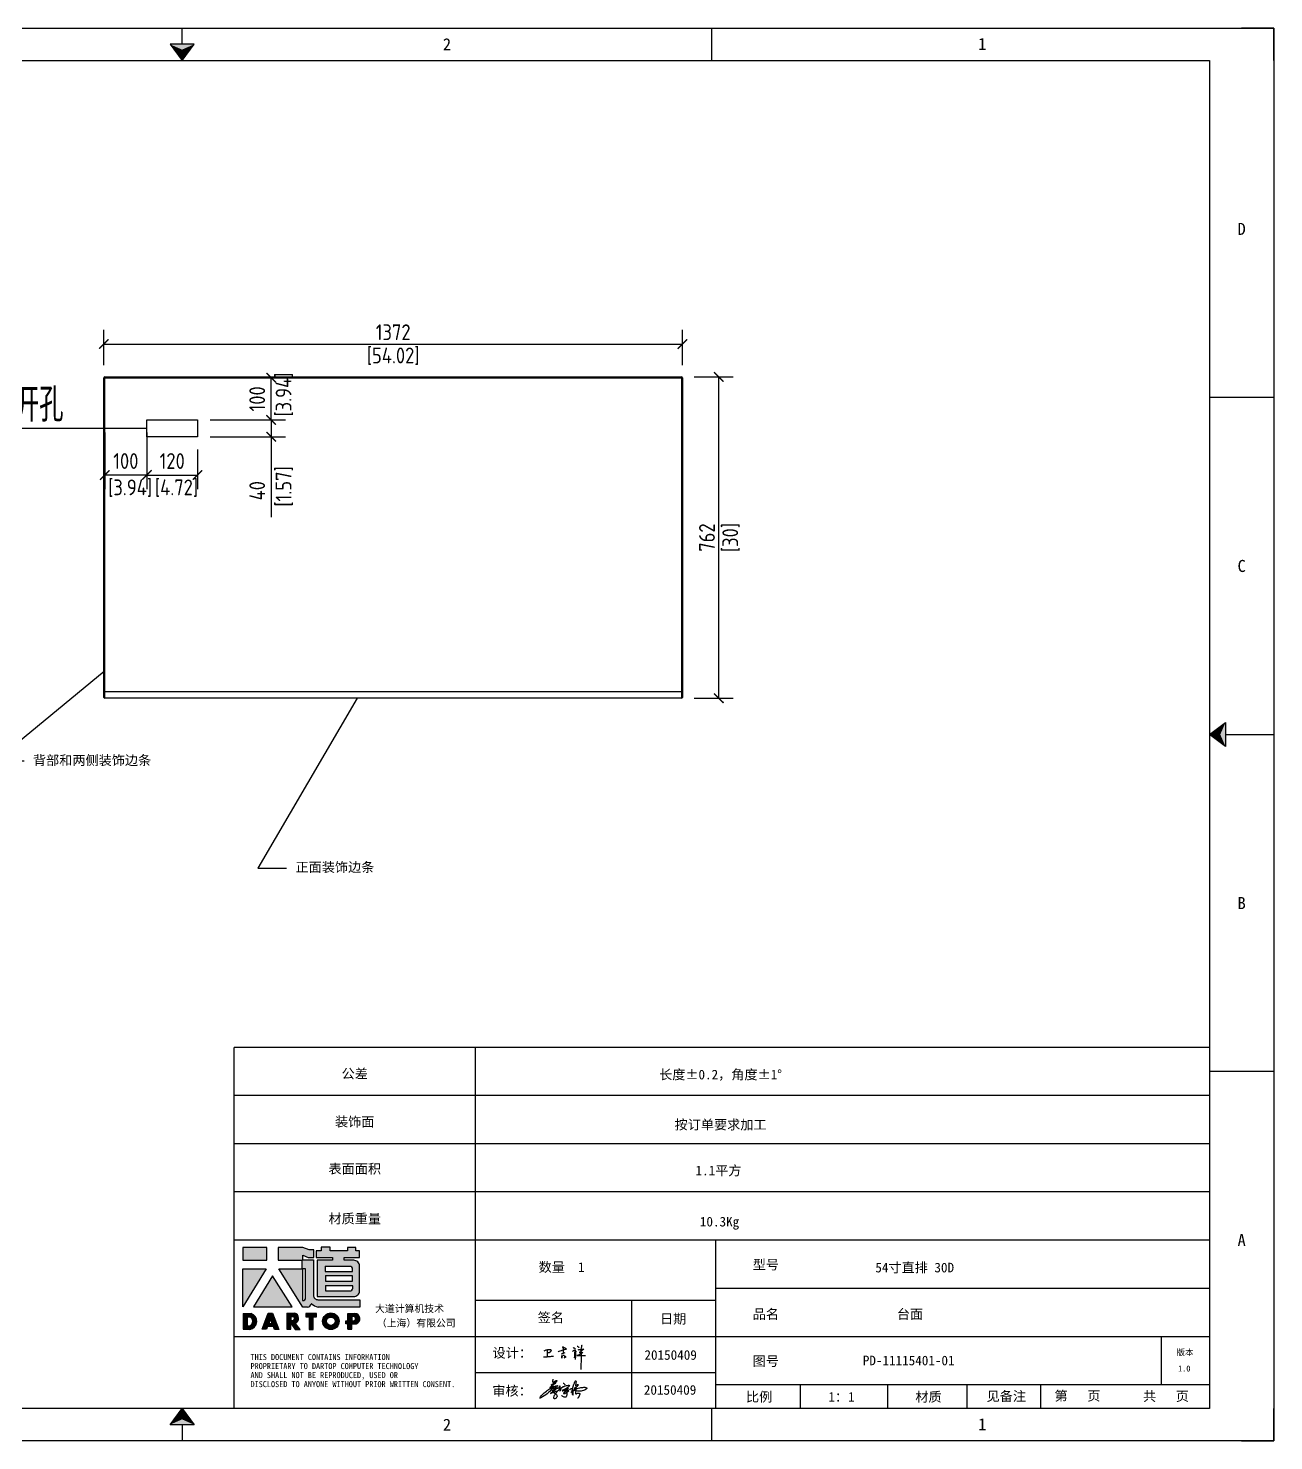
# Model space of a CAD drawing. Header units: inches. Extents: x 777 to 31414, y -57949 to 2393.
# Drawn here: x 26452 to 29406, y -29465 to -26115 of the extents above; entities that cross this region are included whole.
import ezdxf
from ezdxf import colors
from ezdxf.entities.mleader import LeaderData, LeaderLine
from ezdxf.enums import TextEntityAlignment as Align
from ezdxf.math import Vec2, Vec3

# ---------------------------------------------------------------- set-up
doc = ezdxf.new("R2010")
doc.units = ezdxf.units.IN
doc.header["$LTSCALE"] = 0.605
doc.header["$MEASUREMENT"] = 0
doc.header["$PDMODE"] = 3
doc.header["$PDSIZE"] = 0.25
doc.linetypes.add('DOT', pattern=[0.2, 0.1, -0.1])
doc.layers.get('0').update_dxf_attribs({"linetype": 'CONTINUOUS'})
doc.layers.get('Defpoints').update_dxf_attribs({"linetype": 'CONTINUOUS'})
doc.layers.add('dim', color=2, linetype='CONTINUOUS', lineweight=9)
for name, color, linetype in [('print', 30, 'CONTINUOUS'), ('TITLEBLOCK', 7, 'CONTINUOUS'), ('WORKSURFACE', 7, 'CONTINUOUS')]:
    doc.layers.add(name, color=color, linetype=linetype)
doc.styles.add('Dartop', font='')
doc.styles.add('Dartop Text Style', font='gbenor.shx', dxfattribs={"bigfont": 'gbcbig.shx'})
doc.styles.add('hzHT', font='simhei.ttf')
doc.styles.get("Standard").update_dxf_attribs({"font": 'txt', "width": 0.7})
doc.styles.get('Dartop').set_extended_font_data('FangSong_GB2312')
doc.dimstyles.new('Dartop DIM Style', dxfattribs={"dimscale": 15, "dimtxt": 2.5, "dimasz": 1.5, "dimexe": 2.25, "dimexo": 2, "dimtad": 1, "dimdec": 0, "dimdsep": 46, "dimtxsty": 'Dartop Text Style', "dimblk": 'ARCHTICK', "dimcen": 0.09, "dimadec": 1, "dimazin": 0, "dimtfac": 1, "dimtdec": 0, "dimtofl": 0, "dimtmove": 0, "dimatfit": 3, "dimfxl": 0, "dimtolj": 1, "dimtzin": 0, "dimarcsym": 0})
doc.dimstyles.get("Standard").update_dxf_attribs({"dimtxt": 0.1, "dimasz": 0.125, "dimexe": 0.18, "dimexo": 0.0625, "dimgap": 0.09, "dimtad": 0, "dimtih": 1, "dimtoh": 1, "dimdec": 3, "dimzin": 4, "dimdsep": 46, "dimtxsty": 'Standard', "dimblk": '_FILLED', "dimblk1": '_FILLED', "dimblk2": '_FILLED', "dimcen": 0.09, "dimadec": 0, "dimazin": 0, "dimtol": 1, "dimtp": 0.008, "dimtm": 0.008, "dimtfac": 1, "dimtdec": 3, "dimtofl": 0, "dimtmove": 0, "dimatfit": 3, "dimldrblk": '_FILLED', "dimfxl": 0, "dimtolj": 1, "dimtzin": 4, "dimarcsym": 0})

# ---------------------------------------------------------------- blocks, each defined once
blk = doc.blocks.new('*U140')
at = {"color": 254, "linetype": 'Continuous', "extrusion": (0, 0, -1)}
for points in [[(-17, 0.333), (-16.812, 0.25), (-17, 0.5)], [(-17, 0.333), (-17, 0.5), (-17.188, 0.25)], [(-17, 0.333), (-17.188, 0.25), (-16.812, 0.25)]]:
    blk.add_solid(points, dxfattribs=at)
blk = doc.blocks.new('*U139')
at = {"color": 254, "linetype": 'Continuous', "extrusion": (0, 0, -1)}
for points in [[(-33.167, 11), (-33, 11), (-33.25, 11.188)], [(-33.167, 11), (-33.25, 11.188), (-33.25, 10.812)], [(-33.167, 11), (-33.25, 10.812), (-33, 11)]]:
    blk.add_solid(points, dxfattribs=at)
blk = doc.blocks.new('*U141')
at = {"color": 254, "linetype": 'Continuous'}
for points in [[(17, 21.667), (17.188, 21.75), (16.812, 21.75)], [(17, 21.667), (16.812, 21.75), (17, 21.5)], [(17, 21.667), (17, 21.5), (17.188, 21.75)]]:
    blk.add_solid(points, dxfattribs=at)
blk = doc.blocks.new('dadao')
for p, q in [((48, 19.2), (44.9, 10.4)), ((44.9, 10.4), (51.2, 10.4)), ((51.2, 10.4), (48, 19.2))]:
    blk.add_line(p, q)
for points in [[(41.8, 121.6), (41.8, 143.7), (-0.4, 143.7), (-0.4, 121.6), (41.8, 121.6)], [(104.8, 122), (104.8, 130.3), (114.1, 126.3), (124.2, 126.3), (124.2, 139.6), (115.9, 139.6), (105.1, 143.9), (61.5, 143.9)], [(61.7, 144), (61.7, 121.3), (103.9, 121.3)], [(113.4, 38.7), (105.1, 38.7), (63, 106.5), (103.9, 106.5), (103.9, 120.9), (103.9, 121.3)], [(109.7, 53.6), (109.7, 106.2), (104.3, 106.2), (104.3, 50.4), (106.6, 50.4)], [(144.6, 94.4), (144.6, 84.8), (192, 84.8), (192, 94.1), (144.9, 94.1)], [(0, 28), (0, 0), (11.8, 0)], [(0.1, 28), (14, 28)], [(76.8, 28.2), (76.8, 0), (84.1, 0), (84.1, 11.1), (91.6, -0.1), (100.3, -0.1), (91.7, 11.1)], [(76.8, 28.2), (90.6, 28.2)], [(120.2, 45), (119.5, 45), (119.5, 44.6)], [(183.7, 0), (183.7, 9.6), (180.6, 9.6), (180.6, 14.9), (183.8, 14.9), (183.8, 28.1), (196.1, 28.1), (196.5, 28.1)], [(7.1, 21.8), (7.1, 6.1), (12, 6.1)], [(7.1, 21.8), (11.4, 21.8)], [(84, 22.7), (84, 15.3), (87.2, 15.3)], [(84, 22.7), (87.3, 22.7)], [(183.7, 0), (190.9, 0), (190.9, 9.6), (198.8, 9.6)], [(194.9, 22.3), (190.8, 22.3), (190.8, 15), (194.4, 15)]]:
    blk.add_lwpolyline(points)
blk.add_lwpolyline([(137.1, 144.2), (137.1, 137.9), (128.3, 137.9), (128.3, 126.5), (157.3, 126.5), (157.3, 121.5), (130.3, 121.5), (130.3, 57.5), (194.4, 57.5, 0.414214), (204.4, 67.5), (204.4, 111.3, 0.414214), (194.4, 121.3), (177.5, 121.3), (177.5, 126.3), (204.7, 126.3), (204.7, 137.7), (198.2, 137.7), (198.2, 143.9), (183.3, 143.9), (183.3, 138), (153, 138), (153, 144.2), (137.1, 144.2)], format="xyb", close=True)
for points in [[(-0.3, 106.2), (40.4, 106.2), (-0.3, 39.7), (-0.3, 106.2)], [(51.7, 94.1), (18.4, 39.3), (86.2, 39.3)], [(43.8, 28.2), (51.8, 28.2), (62.6, -0.1), (55, -0.1), (53.2, 5), (42.9, 5), (41.1, 0), (33.6, 0)], [(110, 28.1), (110, 21.9), (116, 21.9), (116, -0.1), (123.2, -0.1), (123.2, 22), (129.2, 22), (129.2, 28.1), (110, 28.1)]]:
    blk.add_lwpolyline(points, close=True)
for points in [[(104.8, 122), (123.4, 122), (123.4, 60, 0.414214), (131.4, 52), (204.8, 52), (204.8, 39.1), (131.7, 39.1)], [(144.3, 110.8), (144.3, 101.8), (192.3, 101.8), (192.3, 105.5, 0.414214), (187.3, 110.5), (144.3, 110.5)], [(144.6, 77), (144.6, 67.5), (187.6, 67.5, 0.414214), (192.6, 72.5), (192.6, 76.4), (144.6, 76.4)]]:
    blk.add_lwpolyline(points, format="xyb")
for radius in [14.5, 7.44]:
    blk.add_circle((154.2, 14.2), radius)
for centre, radius, start, end in [((99.2, 60.7), 12.6, 305.6399, 325.969), ((9.6, 14.2), 14.4, 278.6604, 72.3203), ((88.6, 19.4), 8.95, 290.6073, 77.2124), ((111.6, 46.7), 8.19, 282.9811, 347.6627), ((136, 61.7), 22.9, 226.7358, 259.3209), ((195.7, 18.6), 9.51, 288.8959, 85.2442), ((8.5, 13.9), 8.49, 294.2143, 69.7177), ((86.4, 19), 3.8, 282.527, 76.7196), ((193.7, 18.7), 3.8, 280.9891, 72.5513)]:
    blk.add_arc(centre, radius, start, end)
blk = doc.blocks.new('_FILLED')
at = {"color": 0, "linetype": 'ByBlock'}
blk.add_solid([(0, 0), (-1, 0.16), (-1, -0.16)], dxfattribs=at)
blk = doc.blocks.new('_ArchTick')
at = {"color": 0, "linetype": 'ByBlock', "const_width": 0.15}
blk.add_lwpolyline([(-0.5, -0.5), (0.5, 0.5)], dxfattribs=at)
blk = doc.blocks.new('*D142')
at = {"layer": 'Defpoints', "color": 0}
for p in [(28003.5, -26863.7), (26631.5, -26943.7), (28003.5, -26943.7)]:
    blk.add_point(p, dxfattribs=at)
at = {"layer": 'dim', "color": 0, "lineweight": -2}
for p, q in [((26631.5, -26913.7), (26631.5, -26830)), ((28003.5, -26913.7), (28003.5, -26830)), ((26631.5, -26863.7), (28003.5, -26863.7))]:
    blk.add_line(p, q, dxfattribs=at)
at = {"layer": 'dim', "color": 0, "lineweight": -2, "xscale": 22.5, "yscale": 22.5, "zscale": 22.5, "rotation": 180}
blk.add_blockref('_ArchTick', (26631.5, -26863.7), dxfattribs=at)
at = {"layer": 'dim', "color": 0, "lineweight": -2, "xscale": 22.5, "yscale": 22.5, "zscale": 22.5}
blk.add_blockref('_ArchTick', (28003.5, -26863.7), dxfattribs=at)
at = {"layer": 'dim', "color": 0, "char_height": 37.5, "attachment_point": 5, "style": 'Dartop Text Style'}
for s, insert in [('\\A1;1372', (27317.5, -26835.6)), ('\\A1;[54.02]', (27317.5, -26892.6))]:
    blk.add_mtext(s, dxfattribs=dict(at, insert=insert))
blk = doc.blocks.new('*D143')
at = {"layer": 'Defpoints', "color": 0}
for p in [(28001.5, -26941.7), (28089.9, -26941.7), (28001.5, -27703.7)]:
    blk.add_point(p, dxfattribs=at)
at = {"layer": 'dim', "color": 0, "lineweight": -2}
for p, q in [((28031.5, -26941.7), (28123.6, -26941.7)), ((28089.9, -27703.7), (28089.9, -26941.7)), ((28031.5, -27703.7), (28123.6, -27703.7))]:
    blk.add_line(p, q, dxfattribs=at)
at = {"layer": 'dim', "color": 0, "lineweight": -2, "xscale": 22.5, "yscale": 22.5, "zscale": 22.5}
for p, rotation in [((28089.9, -26941.7), 90), ((28089.9, -27703.7), 270)]:
    blk.add_blockref('_ArchTick', p, dxfattribs=dict(at, rotation=rotation))
at = {"layer": 'dim', "color": 0, "char_height": 37.5, "attachment_point": 5, "rotation": 90, "style": 'Dartop Text Style'}
for s, insert in [('\\A1;762', (28061.7, -27322.7)), ('\\A1;[30]', (28118.8, -27322.7))]:
    blk.add_mtext(s, dxfattribs=dict(at, insert=insert))
blk = doc.blocks.new('h')
for p, q in [((20773.3, -2331.8), (20775.3, -2338.7)), ((20789.1, -2340.9), (20773.5, -2331.9)), ((20775.3, -2338.7), (20775.6, -2351.2)), ((20845.7, -2343.5), (20848.4, -2353)), ((20768.1, -2360.9), (20773, -2359.1)), ((20769.5, -2366.9), (20769.8, -2370.6)), ((20769.8, -2370.6), (20770.9, -2378)), ((20770.9, -2378), (20771.5, -2370.6)), ((20772.4, -2369.3), (20774.9, -2367.8)), ((20773, -2359.1), (20784.1, -2355.2)), ((20775.6, -2351.2), (20775.5, -2357.3)), ((20782.2, -2369.2), (20780, -2377.1)), ((20780, -2377.1), (20788.3, -2371.3)), ((20780.1, -2366.4), (20780.8, -2366.4)), ((20781.9, -2367.4), (20782.2, -2369.2)), ((20848.9, -2370.3), (20847.9, -2424)), ((20848.4, -2353), (20848.9, -2370.3))]:
    blk.add_line(p, q)
for points in [[(20699.1, -2348.2, -0.029745), (20704.6, -2345.4, -0.046842), (20708.4, -2344.2, -0.00919), (20714.3, -2343, -0.018517), (20717.2, -2342.5, -0.037841), (20720.3, -2342.4, -0.039541), (20723.2, -2342.8, -0.149785), (20726, -2344.3, -0.204935), (20726.9, -2346.6, -0.074872), (20726.5, -2348.3, -0.061615), (20725.6, -2350.3, -0.034204), (20723.8, -2352.6, -0.045776), (20722.3, -2354.1, -0.054985), (20720.4, -2355.3, -0.036348), (20717.3, -2356.5, -0.067752), (20715.7, -2356.8, -0.043553), (20713.2, -2356.7)], [(20755, -2351.9, -0.024077), (20759.9, -2350.1, -0.013147), (20768.7, -2346.5, -0.00522), (20775.4, -2344.1, -0.018517), (20777.3, -2343.4, -0.008274), (20786.3, -2341, -0.039541), (20788.3, -2340.8, -0.079216), (20789.4, -2341, -0.204935)], [(20816.8, -2335, -0.053561), (20819.6, -2336.1, -0.075272), (20821.3, -2337.3, -0.005295), (20822.5, -2338.5, -0.009337), (20823.1, -2339.1, -0.026146), (20823.7, -2339.8, -0.016644), (20824.5, -2340.9)], [(20832.1, -2329.2, -0.053561), (20834.9, -2330.3, -0.075272), (20836.7, -2331.5, -0.005295), (20837.8, -2332.6, -0.009337), (20838.5, -2333.3, -0.026146), (20839, -2334, -0.016644), (20839.8, -2335.1)], [(20836, -2343.7, -0.02797), (20842.1, -2342.6, -0.048868), (20845.6, -2342.2, -0.00919), (20851.1, -2341.4, -0.018517), (20853.9, -2341.1, -0.037841), (20856.7, -2341.2, -0.039541), (20859.4, -2341.6, -0.018282), (20840.6, -2354.7, -0.000937)], [(20847.6, -2340.2, 0.021784), (20849.6, -2335.9, 0.028296), (20850.8, -2332.4, 0.008136), (20851.9, -2328.2, 0.028913), (20852.2, -2327, 0.08193), (20852.1, -2325.9, 0.075058), (20851.7, -2324.7, 0.275043)], [(20696.6, -2372.4, 0.002073), (20710.6, -2371.9, 0.016137), (20719.6, -2371.3, 0.008314), (20736.9, -2369.3)], [(20813.5, -2350.1, 0.007348), (20815.9, -2348.7, 0.008421), (20818, -2347.3, 0.009459), (20819.7, -2346.2, -0.016325), (20820.7, -2345.5, -0.173771), (20821.8, -2345.3, -0.085159), (20823.9, -2346, -0.125883), (20826, -2347.9, -0.160659), (20826.6, -2350.1, -0.010447), (20826.5, -2352.3, -0.008247), (20826.2, -2355.1, -0.002698), (20825.3, -2374, 0.001562), (20823.9, -2383.7, 0.016137)]]:
    blk.add_lwpolyline(points, format="xyb")
for points in [[(20711.3, -2343.5), (20711.3, -2343.5), (20711.5, -2355.8), (20710.7, -2368), (20710.6, -2371.9)], [(20821.5, -2350.6), (20822.4, -2359.2), (20822.2, -2364.9), (20821.7, -2369), (20821.3, -2376.3), (20823.6, -2368.5), (20827.2, -2366.3), (20829.5, -2366.3)], [(20840.6, -2354.7), (20850, -2354.7), (20855, -2354.3), (20845.9, -2361.1), (20840.5, -2364), (20833, -2367.5), (20863.2, -2367.4), (20865.9, -2367.3)]]:
    blk.add_lwpolyline(points)
for centre, radius, start, end in [((20773.7, -2371.2), 2.3, 121.9907, 163.6016), ((20787.5, -2406), 40.3, 100.6183, 108.2482), ((20780.8, -2367.6), 1.15, 9.4675, 90)]:
    blk.add_arc(centre, radius, start, end)
blk = doc.blocks.new('CAIYUQIANG')
for p, q in [((27649.9, -25061), (27651.9, -25059.4)), ((27651.9, -25059.4), (27654.7, -25057.2)), ((27654.7, -25057.2), (27656.5, -25055.9)), ((27656.5, -25055.9), (27658.3, -25054.6)), ((27659.8, -25060.4), (27656.6, -25063.3)), ((27658.3, -25054.6), (27659.6, -25053.7)), ((27659.6, -25053.7), (27662.2, -25052.1)), ((27660.6, -25059.8), (27659.8, -25060.4)), ((27663.6, -25056.9), (27660.6, -25059.8)), ((27662.2, -25052.1), (27664.9, -25050.5)), ((27662.9, -25048.8), (27669.7, -25045.8)), ((27663.2, -25048.6), (27662.9, -25048.8)), ((27663.6, -25048.1), (27663.2, -25048.6)), ((27665.3, -25046.6), (27663.6, -25048.1)), ((27666.3, -25053.5), (27663.6, -25056.9)), ((27664.9, -25050.5), (27668.5, -25048.7)), ((27667.5, -25060.4), (27664.9, -25062)), ((27667.4, -25044.9), (27665.3, -25046.6)), ((27675.7, -25037.4), (27665.9, -25043)), ((27665.9, -25043), (27677.3, -25038.1)), ((27668.2, -25051.4), (27666.3, -25053.5)), ((27670.6, -25042.2), (27667.4, -25044.9)), ((27670.3, -25058.4), (27667.5, -25060.4)), ((27667.7, -25061.6), (27670.5, -25060.2)), ((27670.9, -25048.6), (27668.2, -25051.4)), ((27668.5, -25048.7), (27673.6, -25046.3)), ((27668.6, -25056), (27674.9, -25053.6)), ((27672.1, -25054.2), (27668.6, -25056)), ((27670.4, -25028.6), (27669.5, -25034.5)), ((27669.5, -25034.5), (27670.5, -25036.5)), ((27669.7, -25045.8), (27671.3, -25045.2)), ((27672, -25057.1), (27670.3, -25058.4)), ((27670.5, -25036.5), (27674.7, -25033.4)), ((27670.5, -25060.2), (27673.3, -25059)), ((27677.3, -25038.1), (27670.6, -25042.2)), ((27671.5, -25047.3), (27670.9, -25048.6)), ((27671.2, -25051), (27679.4, -25049.8)), ((27674.1, -25050.1), (27671.2, -25051)), ((27671.3, -25045.2), (27672.1, -25045.7)), ((27672.1, -25046.2), (27671.5, -25047.3)), ((27672.5, -25060.1), (27671.9, -25060.4)), ((27671.9, -25060.4), (27674.3, -25061.5)), ((27673.8, -25055.8), (27672, -25057.1)), ((27672.1, -25045.7), (27672.1, -25046.2)), ((27675.9, -25052.3), (27672.1, -25054.2)), ((27673.8, -25059.6), (27672.5, -25060.1)), ((27673.3, -25059), (27675.5, -25058)), ((27673.6, -25046.3), (27677.4, -25044.5)), ((27676.2, -25054), (27673.8, -25055.8)), ((27675.2, -25059.1), (27673.8, -25059.6)), ((27676.5, -25048.8), (27674.1, -25050.1)), ((27674.7, -25033.4), (27678, -25031.9)), ((27674.9, -25053.6), (27676.8, -25053.2)), ((27677.8, -25058), (27675.2, -25059.1)), ((27675.5, -25058), (27677.9, -25056.9)), ((27679.9, -25033), (27675.7, -25037.4)), ((27678.6, -25051.7), (27675.9, -25052.3)), ((27677.2, -25053.4), (27676.2, -25054)), ((27679.1, -25047.4), (27676.5, -25048.8)), ((27676.8, -25053.2), (27677.2, -25053.4)), ((27677.4, -25044.5), (27680, -25043.8)), ((27677.5, -25061.9), (27679.6, -25059.6)), ((27679, -25057.7), (27677.8, -25058)), ((27677.9, -25056.9), (27680, -25056.9)), ((27678, -25031.9), (27679.7, -25031.6)), ((27683.3, -25050.5), (27678.6, -25051.7)), ((27680, -25057.5), (27679, -25057.7)), ((27680.6, -25045.9), (27679.1, -25047.4)), ((27679.4, -25049.8), (27681.5, -25049.6)), ((27679.6, -25059.6), (27680.6, -25058.4)), ((27679.7, -25031.6), (27680.1, -25032.2)), ((27680.1, -25032.2), (27679.9, -25033)), ((27680, -25043.8), (27681.2, -25043.8)), ((27680, -25056.9), (27680.5, -25057.1)), ((27680.5, -25057.1), (27680, -25057.5)), ((27681.2, -25044.7), (27680.6, -25045.9)), ((27680.6, -25058.4), (27681.3, -25057.6)), ((27681.2, -25043.8), (27681.2, -25044.7)), ((27681.3, -25057.6), (27682.9, -25055.7)), ((27681.5, -25049.6), (27682.7, -25049.7)), ((27682.7, -25049.7), (27683.3, -25050.5)), ((27682.9, -25055.7), (27683.9, -25054.7)), ((27683.9, -25054.7), (27684.6, -25054)), ((27684.6, -25054), (27685.6, -25053.1)), ((27685.6, -25053.1), (27686, -25048.7)), ((27686, -25048.7), (27686.1, -25046.8)), ((27686.1, -25046.8), (27686.2, -25045.4)), ((27686.2, -25045.4), (27686.3, -25045)), ((27686.3, -25045), (27686.6, -25045)), ((27686.6, -25045), (27686.7, -25045.1)), ((27686.7, -25045.1), (27686.9, -25049.2)), ((27686.9, -25049.2), (27686.9, -25051.7)), ((27686.9, -25051.7), (27686.9, -25054.8)), ((27686.9, -25054.8), (27686.9, -25055.8)), ((27686.9, -25055.8), (27687, -25056.5)), ((27687, -25056.5), (27687.2, -25056.9)), ((27687.2, -25056.9), (27687.5, -25056.9)), ((27687.5, -25056.9), (27687.8, -25056.5)), ((27687.8, -25056.5), (27688, -25055.9)), ((27688, -25055.9), (27688.6, -25054.6)), ((27688.6, -25054.6), (27689.1, -25053.3)), ((27689.1, -25053.3), (27689.5, -25052.1)), ((27689.5, -25052.1), (27690.2, -25050.1)), ((27690.2, -25050.1), (27690.5, -25049.4)), ((27690.5, -25049.4), (27691.2, -25048.7)), ((27691.2, -25048.7), (27693.8, -25046.9)), ((27692.5, -25055.7), (27691.9, -25055.8)), ((27691.9, -25055.8), (27691.9, -25056.2)), ((27691.9, -25056.2), (27693.4, -25056.2)), ((27693.9, -25055.2), (27692.5, -25055.7)), ((27693.4, -25056.2), (27695.2, -25055.9)), ((27693.8, -25046.9), (27694.7, -25046.4)), ((27697.3, -25053.7), (27693.9, -25055.2)), ((27694.7, -25046.4), (27695.8, -25045.9)), ((27695.2, -25055.9), (27696.4, -25055.5)), ((27695.8, -25045.9), (27698.2, -25045)), ((27696.4, -25055.5), (27698.6, -25054.5)), ((27698, -25059.9), (27696.5, -25061.2)), ((27700.1, -25052.2), (27697.3, -25053.7)), ((27700.7, -25057.4), (27698, -25059.9)), ((27698.2, -25045), (27699.9, -25044.7)), ((27698.6, -25054.5), (27700.1, -25053.8)), ((27699.9, -25044.7), (27702.8, -25044)), ((27703.1, -25050.1), (27700.1, -25052.2)), ((27700.1, -25053.8), (27701.4, -25053.2)), ((27703.2, -25055.4), (27700.7, -25057.4)), ((27701.4, -25053.2), (27703, -25052.5)), ((27701.9, -25060.7), (27705, -25058.6)), ((27702.8, -25044), (27704.8, -25043.7)), ((27703, -25052.5), (27704.6, -25051.8)), ((27703.4, -25059.2), (27703, -25063.9)), ((27705.3, -25048.2), (27703.1, -25050.1)), ((27705.1, -25053.8), (27703.2, -25055.4)), ((27703.5, -25058.1), (27703.4, -25059.2)), ((27703.9, -25057), (27703.5, -25058.1)), ((27704.3, -25056.3), (27703.9, -25057)), ((27704.9, -25055.3), (27704.3, -25056.3)), ((27704.6, -25051.8), (27705.9, -25051.1)), ((27704.8, -25043.7), (27707, -25043.4)), ((27705.1, -25055), (27704.9, -25055.3)), ((27705, -25058.6), (27706.4, -25057.7)), ((27706, -25052.8), (27705.1, -25053.8)), ((27706.3, -25055), (27705.1, -25055)), ((27708, -25045.9), (27705.3, -25048.2)), ((27705.9, -25051.1), (27706.4, -25051.1)), ((27706.6, -25051.6), (27706, -25052.8)), ((27706.8, -25055.3), (27706.3, -25055)), ((27706.4, -25051.1), (27706.6, -25051.6)), ((27706.4, -25057.7), (27707.4, -25057)), ((27707.5, -25055.8), (27706.8, -25055.3)), ((27707, -25043.4), (27708, -25043.4)), ((27707.4, -25057), (27707.8, -25056.8)), ((27707.8, -25056.8), (27707.5, -25055.8)), ((27708, -25043.4), (27709, -25043.5)), ((27710.1, -25044), (27708, -25045.9)), ((27709, -25043.5), (27709.7, -25043.8)), ((27709.7, -25043.8), (27710.1, -25044)), ((27710, -25054.2), (27711.2, -25052.7)), ((27711.2, -25052.7), (27712.6, -25051.4)), ((27712.6, -25051.4), (27713.4, -25050.9)), ((27713.4, -25050.9), (27714.2, -25050.8)), ((27713.7, -25060.6), (27714.5, -25059.1)), ((27714, -25059.3), (27713.7, -25060.1)), ((27713.7, -25060.1), (27713.7, -25060.6)), ((27714.3, -25058.6), (27714, -25059.3)), ((27714.2, -25050.8), (27715, -25050.8)), ((27715, -25056.9), (27714.3, -25058.6)), ((27714.5, -25059.1), (27715.1, -25058.3)), ((27715, -25050.8), (27715.4, -25050.8)), ((27715.5, -25055.4), (27715, -25056.9)), ((27715.1, -25058.3), (27715.6, -25057.9)), ((27715.4, -25050.8), (27715.6, -25051)), ((27715.9, -25053.9), (27715.5, -25055.4)), ((27715.6, -25051), (27715.8, -25051.2)), ((27715.6, -25057.9), (27716.2, -25057.8)), ((27715.8, -25051.2), (27715.9, -25051.2)), ((27715.9, -25051.2), (27716, -25051.4)), ((27716, -25053.3), (27715.9, -25053.9)), ((27716, -25051.4), (27716, -25051.4)), ((27716, -25051.4), (27716, -25051.5)), ((27716, -25051.5), (27716.1, -25051.6)), ((27716.1, -25052.4), (27716, -25053.3)), ((27716.1, -25051.6), (27716.1, -25051.8)), ((27716.1, -25051.8), (27716.1, -25052.4)), ((27716.2, -25057.8), (27716.9, -25057.9)), ((27716.8, -25062.6), (27717, -25060.1)), ((27716.9, -25057.9), (27717.2, -25058.1)), ((27717, -25060.1), (27717.1, -25058.6)), ((27717.1, -25058.6), (27717.2, -25057.5)), ((27717.2, -25057.5), (27717.7, -25052.4)), ((27717.2, -25058.1), (27717.6, -25058.7)), ((27717.6, -25058.7), (27717.6, -25060.8)), ((27717.7, -25050), (27718.5, -25046)), ((27717.7, -25052.4), (27717.7, -25050)), ((27718.5, -25046), (27720.2, -25040.9)), ((27719, -25056.7), (27720.6, -25055.2)), ((27719, -25056.7), (27720.6, -25055.4)), ((27720.6, -25055.4), (27719, -25056.7)), ((27719.4, -25056.1), (27719, -25056.7)), ((27720.3, -25054.8), (27719.4, -25056.1)), ((27720.2, -25040.9), (27720.7, -25039.5)), ((27721, -25053.7), (27720.3, -25054.8)), ((27720.6, -25055.2), (27721.9, -25054.1)), ((27720.7, -25039.5), (27721.2, -25038)), ((27722.6, -25051.2), (27721, -25053.7)), ((27721.2, -25038), (27721.6, -25036.6)), ((27721.6, -25036.6), (27722.4, -25034.9)), ((27721.8, -25052.4), (27722.1, -25051.2)), ((27721.9, -25054.1), (27721.8, -25052.4)), ((27721.9, -25054.1), (27723.5, -25052.8)), ((27722.2, -25054.5), (27721.9, -25054.1)), ((27722.1, -25051.2), (27722.6, -25049.3)), ((27723.2, -25055.7), (27722.2, -25054.5)), ((27722.4, -25034.9), (27723.3, -25033.3)), ((27722.6, -25049.3), (27723.4, -25048.2)), ((27723.9, -25049.1), (27722.6, -25051.2)), ((27725.1, -25056.1), (27723.2, -25055.7)), ((27723.3, -25033.3), (27723.8, -25032.7)), ((27723.4, -25048.2), (27724, -25048.2)), ((27723.5, -25052.8), (27725.7, -25051.8)), ((27723.8, -25032.7), (27724.4, -25032.7)), ((27724.9, -25047.9), (27723.9, -25049.1)), ((27724.2, -25041.9), (27724, -25042.9)), ((27724, -25042.9), (27724, -25043.8)), ((27724, -25043.8), (27724.5, -25044.5)), ((27724, -25048.2), (27725, -25049.3)), ((27724.3, -25057.3), (27724.1, -25059.8)), ((27724.1, -25059.8), (27724.2, -25062.5)), ((27724.7, -25038.7), (27724.2, -25041.9)), ((27724.8, -25054.3), (27724.3, -25057.3)), ((27724.3, -25057.3), (27724.3, -25057.3)), ((27724.4, -25032.7), (27724.8, -25033.4)), ((27724.5, -25044.5), (27724.9, -25044.1)), ((27726, -25051.7), (27724.6, -25052.3)), ((27724.6, -25052.3), (27724.8, -25054.3)), ((27724.9, -25037.3), (27724.7, -25038.7)), ((27724.8, -25033.4), (27725.1, -25034.5)), ((27725.1, -25035.4), (27724.9, -25037.3)), ((27724.9, -25044.1), (27726.2, -25043.2)), ((27726.1, -25047), (27724.9, -25047.9)), ((27725, -25049.3), (27726, -25051.7)), ((27725.1, -25034.5), (27725.1, -25035.4)), ((27728.6, -25056.9), (27725.1, -25056.1)), ((27725.7, -25051.8), (27728.1, -25050.8)), ((27727.7, -25045.8), (27726.1, -25047)), ((27726.2, -25043.2), (27727.3, -25042.5)), ((27727.3, -25042.5), (27728.7, -25041.6)), ((27728.8, -25044.9), (27727.7, -25045.8)), ((27728.1, -25050.8), (27730.4, -25049.9)), ((27731.5, -25056.9), (27728.6, -25056.9)), ((27728.7, -25041.6), (27729.4, -25041.6)), ((27729.8, -25043.2), (27728.8, -25044.9)), ((27729.4, -25041.6), (27729.8, -25042.2)), ((27729.8, -25042.2), (27729.8, -25043.2)), ((27730.4, -25049.9), (27734.3, -25049)), ((27734.6, -25056.9), (27731.5, -25056.9)), ((27734.3, -25049), (27736.4, -25048.5)), ((27736.4, -25056.9), (27734.6, -25056.9)), ((27736.4, -25048.5), (27738, -25048.5)), ((27737.5, -25056.9), (27736.4, -25056.9)), ((27739.9, -25056.2), (27737.5, -25056.9)), ((27738, -25048.5), (27741.4, -25048.2)), ((27742.8, -25055.5), (27739.9, -25056.2)), ((27741.4, -25048.2), (27743.3, -25048.1)), ((27745.3, -25054.8), (27742.8, -25055.5)), ((27743.3, -25048.1), (27745.9, -25048.1)), ((27747, -25053.9), (27745.3, -25054.8)), ((27745.9, -25048.1), (27747.9, -25048.3)), ((27749, -25052.8), (27747, -25053.9)), ((27747.9, -25048.3), (27749.6, -25048.7)), ((27749.8, -25051.7), (27749, -25052.8)), ((27749.6, -25048.7), (27750.5, -25049.8)), ((27750.6, -25050.8), (27749.8, -25051.7)), ((27750.5, -25049.8), (27750.6, -25050.8)), ((27639.2, -25074.1), (27639.8, -25072.4)), ((27640.1, -25074.1), (27639.2, -25074.1)), ((27639.8, -25072.4), (27641, -25070.5)), ((27641.8, -25073.4), (27640.1, -25074.1)), ((27641, -25070.5), (27642.4, -25068.7)), ((27643.4, -25072.1), (27641.8, -25073.4)), ((27642.4, -25068.7), (27644.1, -25066.6)), ((27645.7, -25070.6), (27643.4, -25072.1)), ((27644.1, -25066.6), (27646.1, -25064.4)), ((27649.4, -25068), (27645.7, -25070.6)), ((27646.1, -25064.4), (27648.2, -25062.5)), ((27648.2, -25062.5), (27649.9, -25061)), ((27653.3, -25065.6), (27649.4, -25068)), ((27656.6, -25063.3), (27653.3, -25065.6)), ((27664.9, -25062.9), (27667.7, -25061.6)), ((27664.9, -25062), (27664.9, -25062.9)), ((27672.7, -25072.4), (27673.6, -25068.9)), ((27672.7, -25073.7), (27672.7, -25072.4)), ((27672.9, -25074.4), (27672.7, -25073.7)), ((27673.5, -25075.1), (27672.9, -25074.4)), ((27674.1, -25075.4), (27673.5, -25075.1)), ((27673.6, -25068.9), (27674.3, -25066.8)), ((27675, -25075.4), (27674.1, -25075.4)), ((27674.3, -25061.5), (27677.2, -25063.7)), ((27674.3, -25066.8), (27675.3, -25065)), ((27676.4, -25074.9), (27675, -25075.4)), ((27675.3, -25065), (27676.4, -25063.4)), ((27676.4, -25063.4), (27677.5, -25061.9)), ((27677.2, -25074.4), (27676.4, -25074.9)), ((27677.2, -25063.7), (27678.8, -25065.4)), ((27678.3, -25073.5), (27677.2, -25074.4)), ((27679.1, -25072.5), (27678.3, -25073.5)), ((27678.8, -25065.4), (27679.4, -25066.6)), ((27679.8, -25071), (27679.1, -25072.5)), ((27679.4, -25066.6), (27679.9, -25067.9)), ((27680, -25070), (27679.8, -25071)), ((27679.9, -25067.9), (27680, -25069)), ((27680, -25069), (27680, -25070)), ((27691, -25067.9), (27690.7, -25067.5)), ((27691.8, -25068.5), (27691, -25067.9)), ((27692.9, -25069.4), (27691.8, -25068.5)), ((27694, -25070.3), (27692.9, -25069.4)), ((27695.5, -25070.9), (27694, -25070.3)), ((27695.5, -25062.1), (27695, -25062.5)), ((27695, -25062.5), (27695, -25062.8)), ((27695, -25062.8), (27695.4, -25063)), ((27695.4, -25063), (27696.6, -25063)), ((27696.5, -25061.2), (27695.5, -25062.1)), ((27697.1, -25071.4), (27695.5, -25070.9)), ((27696.6, -25063), (27698.7, -25062.4)), ((27699, -25071.4), (27697.1, -25071.4)), ((27698.7, -25062.4), (27701.9, -25060.7)), ((27700.5, -25071.4), (27699, -25071.4)), ((27701.7, -25070.7), (27700.5, -25071.4)), ((27702.4, -25068.8), (27701.7, -25070.7)), ((27702.9, -25065), (27702.4, -25068.8)), ((27703, -25063.9), (27702.9, -25065)), ((27716.6, -25063.7), (27716.8, -25062.6)), ((27716.6, -25064.9), (27716.6, -25063.7)), ((27717, -25065.4), (27716.6, -25064.9)), ((27718.3, -25066.4), (27717, -25065.4)), ((27717.6, -25060.8), (27717.6, -25062.5)), ((27717.6, -25062.5), (27717.7, -25064.3)), ((27717.7, -25064.3), (27717.7, -25065.5)), ((27717.7, -25065.5), (27718.3, -25066.4)), ((27724.2, -25062.5), (27724.5, -25063.9)), ((27724.5, -25063.9), (27726.1, -25063.8)), ((27726.1, -25063.8), (27727.2, -25062.4)), ((27727.2, -25062.4), (27728.7, -25061.7)), ((27728.7, -25061.7), (27730.6, -25061.7)), ((27729.9, -25073.7), (27728.8, -25073.7)), ((27730.7, -25072), (27729.9, -25073.7)), ((27730.6, -25061.7), (27732.5, -25061.7)), ((27732.4, -25068.5), (27730.7, -25072)), ((27733.1, -25067), (27732.4, -25068.5)), ((27732.5, -25061.7), (27734, -25062.9)), ((27734, -25064.2), (27733.1, -25067)), ((27734, -25062.9), (27734, -25064.2))]:
    blk.add_line(p, q)
blk.add_lwpolyline([(27694.2, -25038.4, -0.053561), (27695.8, -25039, -0.075272), (27696.8, -25039.7, -0.005295), (27697.5, -25040.4, -0.009337), (27697.9, -25040.8, -0.026146), (27698.2, -25041.2, -0.016644), (27698.7, -25041.9)], format="xyb")
blk = doc.blocks.new('*D144')
at = {"layer": 'Defpoints', "color": 0}
for p in [(26633.5, -27043.7), (26733.5, -27043.7), (26633.5, -27174.3)]:
    blk.add_point(p, dxfattribs=at)
at = {"layer": 'dim', "color": 0, "lineweight": -2}
for p, q in [((26633.5, -27073.7), (26633.5, -27208.1)), ((26733.5, -27073.7), (26733.5, -27208.1)), ((26733.5, -27174.3), (26633.5, -27174.3))]:
    blk.add_line(p, q, dxfattribs=at)
at = {"layer": 'dim', "color": 0, "lineweight": -2, "xscale": 22.5, "yscale": 22.5, "zscale": 22.5, "rotation": 180}
blk.add_blockref('_ArchTick', (26633.5, -27174.3), dxfattribs=at)
at = {"layer": 'dim', "color": 0, "lineweight": -2, "xscale": 22.5, "yscale": 22.5, "zscale": 22.5}
blk.add_blockref('_ArchTick', (26733.5, -27174.3), dxfattribs=at)
at = {"layer": 'dim', "color": 0, "insert": (26683.5, -27174.3), "char_height": 37.5, "attachment_point": 5, "style": 'Dartop Text Style'}
blk.add_mtext('\\A1;100\\P [3.94]', dxfattribs=at)
blk = doc.blocks.new('*D145')
at = {"layer": 'Defpoints', "color": 0}
for p in [(26733.5, -27083.7), (26853.5, -27083.7), (26853.5, -27174.3)]:
    blk.add_point(p, dxfattribs=at)
at = {"layer": 'dim', "color": 0, "lineweight": -2}
for p, q in [((26733.5, -27113.7), (26733.5, -27208.1)), ((26853.5, -27113.7), (26853.5, -27208.1)), ((26733.5, -27174.3), (26853.5, -27174.3))]:
    blk.add_line(p, q, dxfattribs=at)
at = {"layer": 'dim', "color": 0, "lineweight": -2, "xscale": 22.5, "yscale": 22.5, "zscale": 22.5, "rotation": 180}
blk.add_blockref('_ArchTick', (26733.5, -27174.3), dxfattribs=at)
at = {"layer": 'dim', "color": 0, "lineweight": -2, "xscale": 22.5, "yscale": 22.5, "zscale": 22.5}
blk.add_blockref('_ArchTick', (26853.5, -27174.3), dxfattribs=at)
at = {"layer": 'dim', "color": 0, "insert": (26793.5, -27174.3), "char_height": 37.5, "attachment_point": 5, "style": 'Dartop Text Style'}
blk.add_mtext('\\A1;120\\P [4.72]', dxfattribs=at)
blk = doc.blocks.new('*D146')
at = {"layer": 'Defpoints', "color": 0}
for p in [(26853.5, -26943.7), (27028.2, -26943.7), (26853.5, -27043.7)]:
    blk.add_point(p, dxfattribs=at)
at = {"layer": 'dim', "color": 0, "lineweight": -2}
for p, q in [((26883.5, -26943.7), (27062, -26943.7)), ((27028.2, -27043.7), (27028.2, -26943.7)), ((26883.5, -27043.7), (27062, -27043.7))]:
    blk.add_line(p, q, dxfattribs=at)
at = {"layer": 'dim', "color": 0, "lineweight": -2, "xscale": 22.5, "yscale": 22.5, "zscale": 22.5}
for p, rotation in [((27028.2, -26943.7), 90), ((27028.2, -27043.7), 270)]:
    blk.add_blockref('_ArchTick', p, dxfattribs=dict(at, rotation=rotation))
at = {"layer": 'dim', "color": 0, "insert": (27028.2, -26993.7), "char_height": 37.5, "attachment_point": 5, "rotation": 90, "style": 'Dartop Text Style'}
blk.add_mtext('\\A1;100\\P [3.94]', dxfattribs=at)
blk = doc.blocks.new('*D147')
at = {"layer": 'Defpoints', "color": 0}
for p in [(26853.5, -27043.7), (26853.5, -27083.7), (27028.2, -27083.7)]:
    blk.add_point(p, dxfattribs=at)
at = {"layer": 'dim', "color": 0, "lineweight": -2}
for p, q in [((26883.5, -27043.7), (27062, -27043.7)), ((27028.2, -27043.7), (27028.2, -27083.7)), ((26883.5, -27083.7), (27062, -27083.7)), ((27028.2, -27083.7), (27028.2, -27274.1))]:
    blk.add_line(p, q, dxfattribs=at)
at = {"layer": 'dim', "color": 0, "lineweight": -2, "xscale": 22.5, "yscale": 22.5, "zscale": 22.5}
for p, rotation in [((27028.2, -27043.7), 90), ((27028.2, -27083.7), 270)]:
    blk.add_blockref('_ArchTick', p, dxfattribs=dict(at, rotation=rotation))
at = {"layer": 'dim', "color": 0, "insert": (27028.2, -27211.6), "char_height": 37.5, "attachment_point": 5, "rotation": 90, "style": 'Dartop Text Style'}
blk.add_mtext('\\A1;40\\P [1.57]', dxfattribs=at)

msp = doc.modelspace()

# ---------------------------------------------------------------- hatches: boundary and pattern name
at = {"layer": 'TITLEBLOCK'}
for points in [[(27018.06, -29006.76), (26961.11, -29006.76), (26961.11, -29036.51), (27018.06, -29036.51)], [(27016.23, -29057.33), (26961.26, -29057.33), (26961.26, -29147.08)], [(27031.47, -29073.62), (26986.53, -29147.68), (27078.03, -29147.68)], [(27136.13, -29162.83), (27110.12, -29162.83), (27110.12, -29171.08), (27118.24, -29171.08), (27118.24, -29200.81), (27127.95, -29200.81), (27127.95, -29171.06), (27136.13, -29171.06)]]:
    msp.add_hatch(color=0, dxfattribs=at).paths.add_polyline_path(points)
h = msp.add_hatch(color=0, dxfattribs=at)
h.paths.add_polyline_path([(27103.18, -29024.84), (27115.75, -29030.27), (27129.34, -29030.27), (27129.34, -29012.29), (27118.12, -29012.29), (27103.52, -29006.52), (27044.97, -29006.52), (27044.97, -29036.94), (27101.93, -29036.94), (27101.93, -29037.55), (27101.93, -29056.99), (27046.7, -29056.99), (27103.51, -29148.42), (27114.76, -29148.42, 0.2793748), (27122.97, -29140.44), (27122.97, -29140.02), (27123.97, -29140.02, 0.1431454), (27139.46, -29147.9), (27238.18, -29147.9), (27238.18, -29130.56), (27139.03, -29130.56, -0.4142136), (27128.24, -29119.76), (27128.24, -29035.98), (27103.18, -29035.98)])
h.paths.add_polyline_path([(27102.51, -29057.38), (27109.75, -29057.38), (27109.75, -29128.35, -0.0889357), (27105.55, -29132.66), (27102.48, -29132.66)], flags=16)
h = msp.add_hatch(color=0, dxfattribs=at)
h.paths.add_polyline_path([(27238.01, -29014.8), (27229.22, -29014.8), (27229.22, -29006.45), (27209.15, -29006.45), (27209.15, -29014.39), (27168.16, -29014.39), (27168.16, -29006.03), (27146.69, -29006.03), (27146.69, -29014.54), (27134.83, -29014.54), (27134.83, -29029.95), (27173.97, -29029.95), (27173.97, -29036.76), (27137.5, -29036.76), (27137.5, -29123.02), (27224.09, -29123.02, 0.4142136), (27237.59, -29109.52), (27237.59, -29050.45, 0.4142136), (27224.09, -29036.95), (27201.2, -29036.95), (27201.2, -29030.26), (27238.01, -29030.26)])
h.paths.add_polyline_path([(27214.53, -29051.57, -0.4142136), (27221.28, -29058.32), (27221.28, -29063.27), (27156.45, -29063.27), (27156.45, -29051.57)], flags=16)
h.paths.add_polyline_path([(27220.86, -29073.72), (27220.86, -29086.25), (27156.86, -29086.25), (27156.86, -29073.72)], flags=16)
h.paths.add_polyline_path([(27221.69, -29097.53), (27221.69, -29102.9, -0.4142136), (27214.94, -29109.65), (27156.86, -29109.65), (27156.86, -29097.53)], flags=16)
h = msp.add_hatch(color=0, dxfattribs=at)
h.paths.add_polyline_path([(26980.52, -29162.97), (26961.66, -29162.97), (26961.66, -29200.7), (26977.55, -29200.7, 0.7930159)])
h.paths.add_polyline_path([(26977.83, -29192.44), (26971.23, -29192.44), (26971.23, -29171.23), (26977.1, -29171.23, -0.6713609)], flags=16)
h = msp.add_hatch(color=0, dxfattribs=at)
h.paths.add_polyline_path([(27031.61, -29162.66), (27020.85, -29162.66), (27007.01, -29200.74), (27017.2, -29200.74), (27019.6, -29193.99), (27033.41, -29193.99), (27035.86, -29200.82), (27046.14, -29200.82)])
h.paths.add_polyline_path([(27030.77, -29186.72), (27022.21, -29186.72), (27026.41, -29174.75)], flags=16)
h = msp.add_hatch(color=0, dxfattribs=at)
h.paths.add_polyline_path([(27083.92, -29162.69), (27065.37, -29162.69), (27065.37, -29200.76), (27075.17, -29200.76), (27075.17, -29185.67), (27085.25, -29200.9), (27097.09, -29200.9), (27085.5, -29185.76, 0.7440549)])
h.paths.add_polyline_path([(27075.08, -29180.03), (27075.08, -29170.03), (27079.46, -29170.03, -0.796809), (27079.4, -29180.03)], flags=16)
h = msp.add_hatch(color=0, dxfattribs=at)
h.paths.add_polyline_path([(27150.26, -29181.59, 1), (27189.36, -29181.59, 1)])
h.paths.add_polyline_path([(27179.85, -29181.59, -1), (27159.77, -29181.59, -1)], flags=16)
h = msp.add_hatch(color=0, dxfattribs=at)
h.paths.add_polyline_path([(27226.86, -29162.78), (27226.3, -29162.78), (27209.76, -29162.78), (27209.76, -29180.55), (27205.38, -29180.55), (27205.38, -29187.76), (27209.69, -29187.76), (27209.69, -29200.69), (27219.35, -29200.69), (27219.35, -29187.71), (27229.95, -29187.71, 0.8123038)])
h.paths.add_polyline_path([(27219.2, -29180.5), (27219.2, -29170.56), (27224.7, -29170.56, -0.7782134), (27224.13, -29180.5)], flags=16)

# ---------------------------------------------------------------- linework, layer by layer
at = {"layer": 'print'}
msp.add_lwpolyline([(24568.44, -26114.62), (29405.82, -26114.62), (29405.82, -29464.98), (24568.44, -29464.98)], close=True, dxfattribs=at)
at = {"layer": 'TITLEBLOCK', "color": 0, "linetype": 'DOT'}
for p, q in [((24568.44, -26114.62), (29329.68, -26114.62)), ((29405.82, -26190.77), (29405.82, -29388.83)), ((29329.68, -29464.98), (24568.44, -29464.98))]:
    msp.add_line(p, q, dxfattribs=at)
at = {"layer": 'TITLEBLOCK', "color": 0}
for p, q in [((26816.91, -26152.69), (26816.91, -26114.62)), ((28073.29, -26190.77), (28073.29, -26114.62)), ((29405.82, -26114.62), (29329.68, -26114.62)), ((29405.82, -26190.77), (29405.82, -26114.62)), ((24720.73, -26190.77), (29253.53, -26190.77)), ((29253.53, -26190.77), (29253.53, -29388.83)), ((29405.82, -26990.28), (29253.53, -26990.28)), ((29291.6, -27789.8), (29405.82, -27789.8)), ((26940.64, -29388.83), (26940.64, -28532.21)), ((29253.53, -28532.21), (26940.64, -28532.21)), ((27511.73, -28532.21), (27511.73, -29388.83)), ((29405.82, -28589.32), (29253.53, -28589.32)), ((29253.53, -28646.42), (26940.64, -28646.42)), ((29253.53, -28760.64), (26940.64, -28760.64)), ((29253.53, -28874.86), (26940.64, -28874.86)), ((29253.53, -28989.07), (26940.64, -28989.07)), ((28082.81, -29388.83), (28082.81, -28989.07)), ((28082.81, -29103.29), (29253.53, -29103.29)), ((27511.73, -29131.85), (28082.81, -29131.85)), ((27882.93, -29131.85), (27882.93, -29388.83)), ((26940.64, -29217.51), (27511.73, -29217.51)), ((27511.73, -29217.51), (29253.53, -29217.51)), ((29139.31, -29331.72), (29139.31, -29217.51)), ((27511.73, -29303.17), (28082.81, -29303.17)), ((28082.81, -29331.72), (29253.53, -29331.72)), ((28283.73, -29388.83), (28283.73, -29331.72)), ((28490.79, -29388.83), (28490.79, -29331.72)), ((28679.03, -29388.83), (28679.03, -29331.72)), ((28853.77, -29388.83), (28853.77, -29331.72)), ((29253.53, -29388.83), (24720.73, -29388.83)), ((28073.29, -29464.98), (28073.29, -29388.83)), ((29405.82, -29464.98), (29405.82, -29388.83)), ((26816.91, -29426.9), (26816.91, -29464.98)), ((29329.68, -29464.98), (29405.82, -29464.98))]:
    msp.add_line(p, q, dxfattribs=at)
for points in [[(26816.91, -26190.77), (26845.46, -26152.69), (26788.36, -26152.69), (26816.91, -26190.77)], [(29253.53, -27789.8), (29291.6, -27761.25), (29291.6, -27818.35), (29253.53, -27789.8)], [(26816.91, -29388.83), (26845.46, -29426.9), (26788.36, -29426.9), (26816.91, -29388.83)]]:
    msp.add_lwpolyline(points, close=True, dxfattribs=at)
at = {"layer": 'WORKSURFACE'}
for p, q in [((26631.55, -26943.68), (28003.55, -26943.68)), ((26631.55, -27701.68), (26631.55, -26943.68)), ((26633.55, -26941.68), (28001.55, -26941.68)), ((26633.55, -27703.68), (26633.55, -26941.68)), ((28001.55, -26941.68), (28001.55, -27703.68)), ((28003.55, -26943.68), (28003.55, -27701.68)), ((26733.55, -27043.68), (26853.55, -27043.68)), ((26733.55, -27083.68), (26733.55, -27043.68)), ((26853.55, -27043.68), (26853.55, -27083.68)), ((26853.55, -27083.68), (26733.55, -27083.68)), ((28001.55, -27688.68), (26633.55, -27688.68)), ((28001.55, -27703.68), (26633.55, -27703.68))]:
    msp.add_line(p, q, dxfattribs=at)
for centre, start, end in [((26633.55, -26943.68), 90, 180), ((28001.55, -26943.68), 0, 90), ((26633.55, -27701.68), 180, 270), ((28001.55, -27701.68), 270, 0)]:
    msp.add_arc(centre, 2, start, end, dxfattribs=at)

# ---------------------------------------------------------------- block references
at = {"layer": 'TITLEBLOCK', "color": 0, "linetype": 'Continuous', "xscale": 152.2888407109637, "yscale": 152.2888407109637, "zscale": 152.2888407109637}
for name in ['*U141', '*U139', '*U140']:
    msp.add_blockref(name, (24228, -29464.98), dxfattribs=at)
at = {"layer": 'TITLEBLOCK', "color": 0}
for name, p, xscale, yscale, zscale in [('dadao', (26961.66, -29200.7), 1.349832906196347, 1.349832906196347, 1.349832906196347), ('h', (15552.15, -27876.37), 0.585704211006083, 0.585704211006083, 0.585704211006083)]:
    msp.add_blockref(name, p, dxfattribs=dict(at, xscale=xscale, yscale=yscale, zscale=zscale))
at = {"layer": 'TITLEBLOCK'}
msp.add_blockref('CAIYUQIANG', (26.1, -4290.11), dxfattribs=at)

# ---------------------------------------------------------------- texts
at = {"layer": 'dim', "color": 0, "style": 'hzHT'}
for s, p in [('背部和两侧装饰边条', (26603.53, -27850.89)), ('正面装饰边条', (27179.5, -28104.34))]:
    msp.add_text(s, height=22.843, dxfattribs=at).set_placement(p, align=Align.MIDDLE_CENTER)
at = {"layer": 'TITLEBLOCK', "color": 0}
for s, height, style, p in [('2', 28.55, 'Dartop', (27445.1, -26152.69)), ('1', 28.55, 'Dartop', (28714.5, -26151.79)), ('D', 28.55, 'Dartop', (29329.68, -26590.53)), ('C', 28.55, 'Dartop', (29329.68, -27390.04)), ('B', 28.55, 'Dartop', (29329.68, -28189.56)), ('公差', 22.843, 'hzHT', (27226.43, -28594.33)), ('长度%%P0.2，角度%%P1%%D', 22.8433, 'hzHT', (28093.99, -28596.39)), ('装饰面', 22.843, 'hzHT', (27226.43, -28708.2)), ('按订单要求加工', 22.843, 'hzHT', (28093.99, -28715.17)), ('表面面积', 22.843, 'hzHT', (27226.43, -28819.88)), ('1.1平方', 22.843, 'hzHT', (28089.03, -28824.05)), ('材质重量', 22.843, 'hzHT', (27226.43, -28938.13)), ('10.3Kg', 22.843, 'hzHT', (28091.51, -28945.3)), ('A', 28.55, 'Dartop', (29329.68, -28989.07)), ('数量  1', 22.843, 'hzHT', (27716.94, -29053.02)), ('型号', 22.843, 'hzHT', (28201.33, -29047.18)), ('54寸直排 30D', 22.843, 'hzHT', (28554.35, -29054.18)), ('签名', 22.843, 'hzHT', (27691.58, -29172.82)), ('日期', 22.843, 'hzHT', (27981.44, -29175.63)), ('品名', 22.843, 'hzHT', (28201.33, -29164.45)), ('台面', 22.843, 'hzHT', (28543.27, -29164.45)), ('版本', 14.277, 'hzHT', (29195.32, -29255.41)), ('20150409', 22.843, 'hzHT', (27975.58, -29261.51)), ('图号', 22.843, 'hzHT', (28201.33, -29276.1)), ('PD-11115401-01', 22.8433, 'hzHT', (28540.08, -29274.61)), ('1.0', 14.277, 'Dartop', (29193.6, -29293.57)), ('20150409', 22.843, 'hzHT', (27974.22, -29344.39)), ('比例', 22.843, 'hzHT', (28185.4, -29360.87)), ('材质', 22.843, 'hzHT', (28587.02, -29360.87)), ('见备注', 22.843, 'hzHT', (28771.55, -29359.2)), ('第   页', 22.843, 'hzHT', (28940.39, -29358.5)), ('共   页', 22.843, 'hzHT', (29150.23, -29359.34)), ('1：1', 22.843, 'hzHT', (28380.69, -29360.87)), ('2', 28.55, 'Dartop', (27445.1, -29426.9)), ('1', 28.55, 'Dartop', (28714.5, -29426))]:
    msp.add_text(s, height=height, dxfattribs=dict(at, style=style)).set_placement(p, align=Align.MIDDLE_CENTER)
at = {"layer": 'TITLEBLOCK', "color": 0, "style": 'hzHT'}
for s, height, p in [('大道计算机技术', 17.132, (27274.48, -29160.22)), ('（上海）有限公司', 17.132, (27278.79, -29194.36)), ('设计：', 22.843, (27553.2, -29267.99)), ('THIS DOCUMENT CONTAINS INFORMATION', 14.2771, (26979.19, -29273.62)), ('PROPRIETARY TO DARTOP COMPUTER TECHNOLOGY', 14.2771, (26979.19, -29295.03)), ('AND SHALL NOT BE REPRODUCED, USED OR', 14.2771, (26979.19, -29316.45)), ('DISCLOSED TO ANYONE WITHOUT PRIOR WRITTEN CONSENT.', 14.2771, (26979.19, -29337.86)), ('审核：', 22.843, (27552.86, -29357.94))]:
    msp.add_text(s, height=height, dxfattribs=at).set_placement(p)

# ---------------------------------------------------------------- dimensions: what is measured, and where the dimension line sits
at = {"layer": 'dim'}
dim = msp.add_linear_dim(base=(28003.55, -26863.71), p1=(26631.55, -26943.68), p2=(28003.55, -26943.68), dimstyle='Dartop DIM Style', override={"dimscale": 15, "dimpost": '\\X'}, dxfattribs=at)
dim.commit()
dim.dimension.update_dxf_attribs({"geometry": '*D142', "text_midpoint": (27317.55, -26863.71)})
for base, p2, picture, middle in [((27028.21, -26943.68), (26853.55, -26943.68), '*D146', (27028.21, -26993.68)), ((27028.21, -27083.68), (26853.55, -27083.68), '*D147', (27028.21, -27211.59))]:
    dim = msp.add_linear_dim(base=base, p1=(26853.55, -27043.68), p2=p2, angle=90, dimstyle='Dartop DIM Style', override={"dimscale": 15, "dimpost": '\\X'}, dxfattribs=at)
    dim.commit()
    dim.dimension.update_dxf_attribs({"geometry": picture, "text_midpoint": middle, "dimtype": 160})
dim = msp.add_linear_dim(base=(28089.87, -26941.68), p1=(28001.55, -27703.68), p2=(28001.55, -26941.68), angle=90, dimstyle='Dartop DIM Style', override={"dimscale": 15, "dimpost": '\\X'}, dxfattribs=at)
dim.commit()
dim.dimension.update_dxf_attribs({"geometry": '*D143', "text_midpoint": (28089.87, -27322.68)})
for base, p1, p2, picture, middle in [((26633.55, -27174.35), (26733.55, -27043.68), (26633.55, -27043.68), '*D144', (26683.55, -27174.35)), ((26853.55, -27174.35), (26733.55, -27083.68), (26853.55, -27083.68), '*D145', (26793.55, -27174.35))]:
    dim = msp.add_linear_dim(base=base, p1=p1, p2=p2, dimstyle='Dartop DIM Style', override={"dimscale": 15, "dimpost": '\\X'}, dxfattribs=at)
    dim.commit()
    dim.dimension.update_dxf_attribs({"geometry": picture, "text_midpoint": middle, "dimtype": 160})

# ---------------------------------------------------------------- leaders
at = {"layer": 'dim', "color": 2, "linetype": 'Continuous'}
for points in [[(26632.48, -27640.41), (26375.06, -27851.94), (26442.55, -27851.94)], [(27232.49, -27703.68), (26996.8, -28106.74), (27064.29, -28106.74)]]:
    msp.add_leader(points, dimstyle='Standard', override={"dimtad": 0}, dxfattribs=at)
at = {"layer": 'dim'}
ml = msp.add_multileader_mtext('Standard', dxfattribs=at)
ml.set_content('LOGO开孔', color=256, style='Dartop Text Style')
ml.set_leader_properties()
ml.build(insert=Vec2(0, 0))
ml.multileader.update_dxf_attribs({"text_right_attachment_type": 6, "dogleg_length": 0.36, "arrow_head_size": 0.18})
ctx = ml.context
ctx.base_point, ctx.char_height, ctx.arrow_head_size, ctx.landing_gap_size, ctx.plane_origin = Vec3(26225.88, -27010.32), 80, 0.18, 0.09, Vec3(26733.55, -27063.68)
ctx.right_attachment, ctx.text_align_type = 6, 2
notes = []
notes.append((ctx, [(0, (1, 1, 0), (26536.03, -27063.68), (-1, 0), 0.36, [(0, [(26733.55, -27063.68)], 0, [])])]))
ctx.mtext.insert, ctx.mtext.alignment, ctx.mtext.flow_direction = Vec3(26535.58, -26967.68), 3, 5
for ctx, leaders in notes:
    for number, flags, end, landing, length, lines in leaders:
        leader = LeaderData()
        leader.index, (leader.has_last_leader_line, leader.has_dogleg_vector, leader.attachment_direction) = number, flags
        leader.last_leader_point, leader.dogleg_vector, leader.dogleg_length = Vec3(end), Vec3(landing), length
        for number, points, colour, breaks in lines:
            line = LeaderLine()
            line.index, line.vertices, line.color, line.breaks = number, Vec3.list(points), colors.encode_raw_color(colour), breaks
            leader.lines.append(line)
        ctx.leaders.append(leader)

doc.saveas('drawing.dxf')
